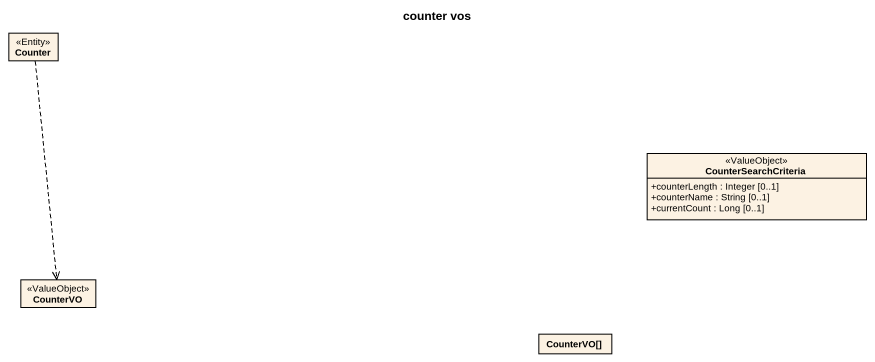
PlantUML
@startuml
title counter vos
hide circle
hide empty members
skinparam classAttributeIconSize 0
class Counter <<Entity>>
class CounterSearchCriteria <<ValueObject>> {
  +counterLength : Integer [0..1]
  +counterName : String [0..1]
  +currentCount : Long [0..1]
}
class CounterVO <<ValueObject>>
class "CounterVO[]" as CounterVO_2
Counter ..> CounterVO
@enduml
